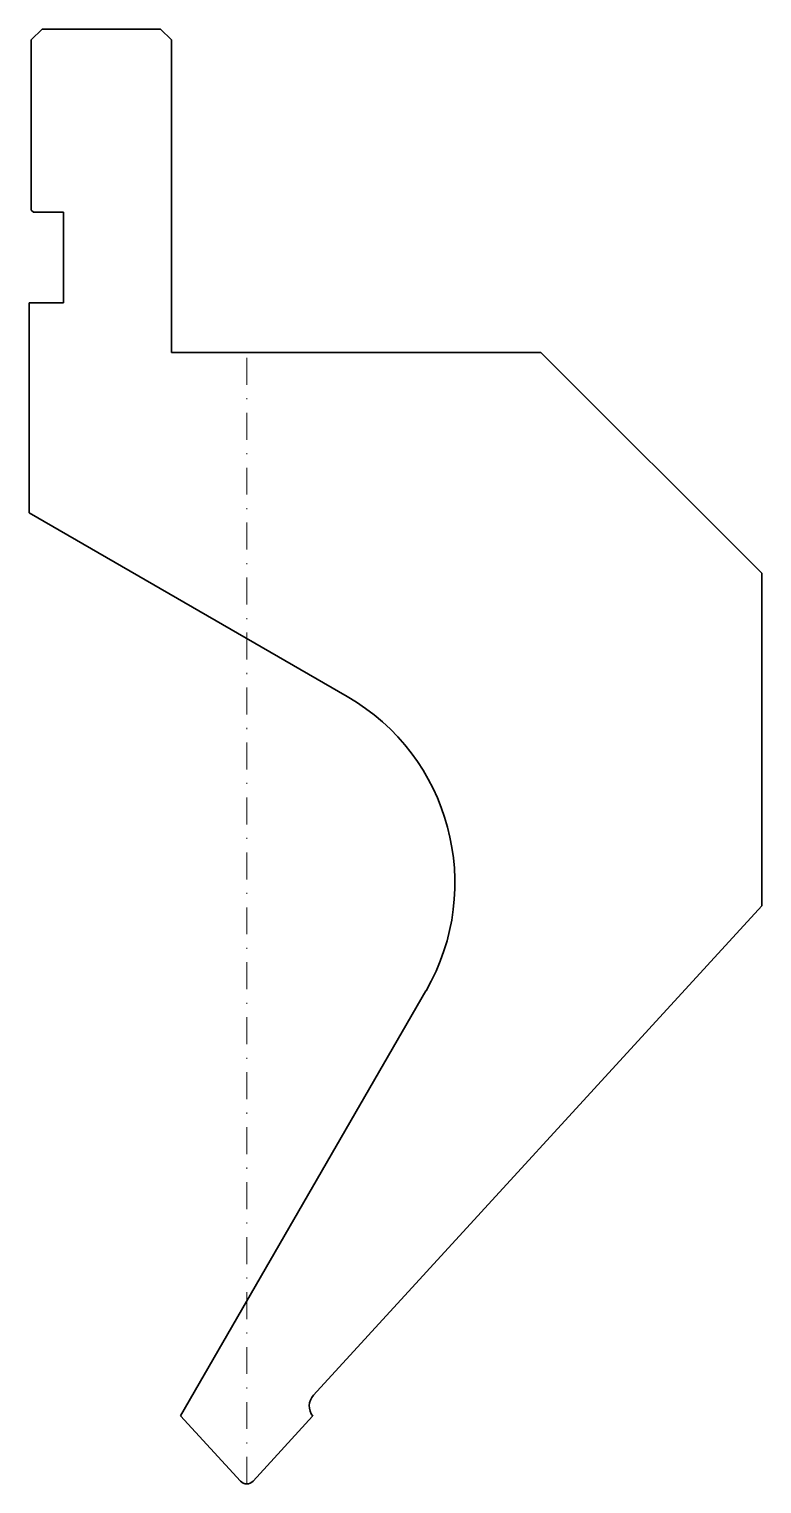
# Model space of a CAD drawing. Header units: millimetres. Extents: x -20 to 48, y 0 to 135.
import ezdxf

# ---------------------------------------------------------------- set-up
doc = ezdxf.new("R2010")
doc.units = ezdxf.units.MM
doc.header["$LTSCALE"] = 5
doc.linetypes.add('AUSGEZOGEN', pattern=[0])
doc.linetypes.add('DASHDOT', pattern=[1, 0.5, -0.25, 0, -0.25])
doc.layers.add('2', color=7, linetype='Continuous')

msp = doc.modelspace()

# ---------------------------------------------------------------- linework, layer by layer
at = {"layer": '2', "color": 7, "linetype": 'AUSGEZOGEN', "lineweight": 35}
for p, q in [((-19, 135), (-20, 134)), ((-8, 135), (-19, 135)), ((-7, 134), (-8, 135)), ((-20, 134), (-20, 118.2)), ((-7, 105), (-7, 134)), ((-20, 118.2), (-19.8, 118)), ((-19.8, 118), (-17, 118)), ((-17, 118), (-17, 109.6)), ((-17, 109.6), (-20.2, 109.6)), ((-20.2, 109.6), (-20.2, 90.12)), ((27.3, 105), (-7, 105)), ((47.8, 84.5), (27.3, 105)), ((-20.2, 90.12), (9.31, 73.08)), ((47.8, 53.63), (47.8, 84.5)), ((6.19, 8.22), (47.8, 53.63)), ((16.63, 45.76), (-6.14, 6.32)), ((-6.14, 6.32), (-0.59, 0.26)), ((0.59, 0.26), (6.11, 6.29))]:
    msp.add_line(p, q, dxfattribs=at)
at = {"layer": '2', "color": 7, "linetype": 'DASHDOT', "lineweight": 18}
msp.add_line((0, 0), (0, 105), dxfattribs=at)
at = {"layer": '2', "color": 7, "linetype": 'AUSGEZOGEN', "lineweight": 35}
for centre, radius, start, end in [((-0.69, 55.76), 20, 330, 60), ((7.3, 7.21), 1.5, 137.5, 217.7871), ((0, 0.8), 0.8, 222.4983, 317.5017)]:
    msp.add_arc(centre, radius, start, end, dxfattribs=at)

doc.saveas('drawing.dxf')
